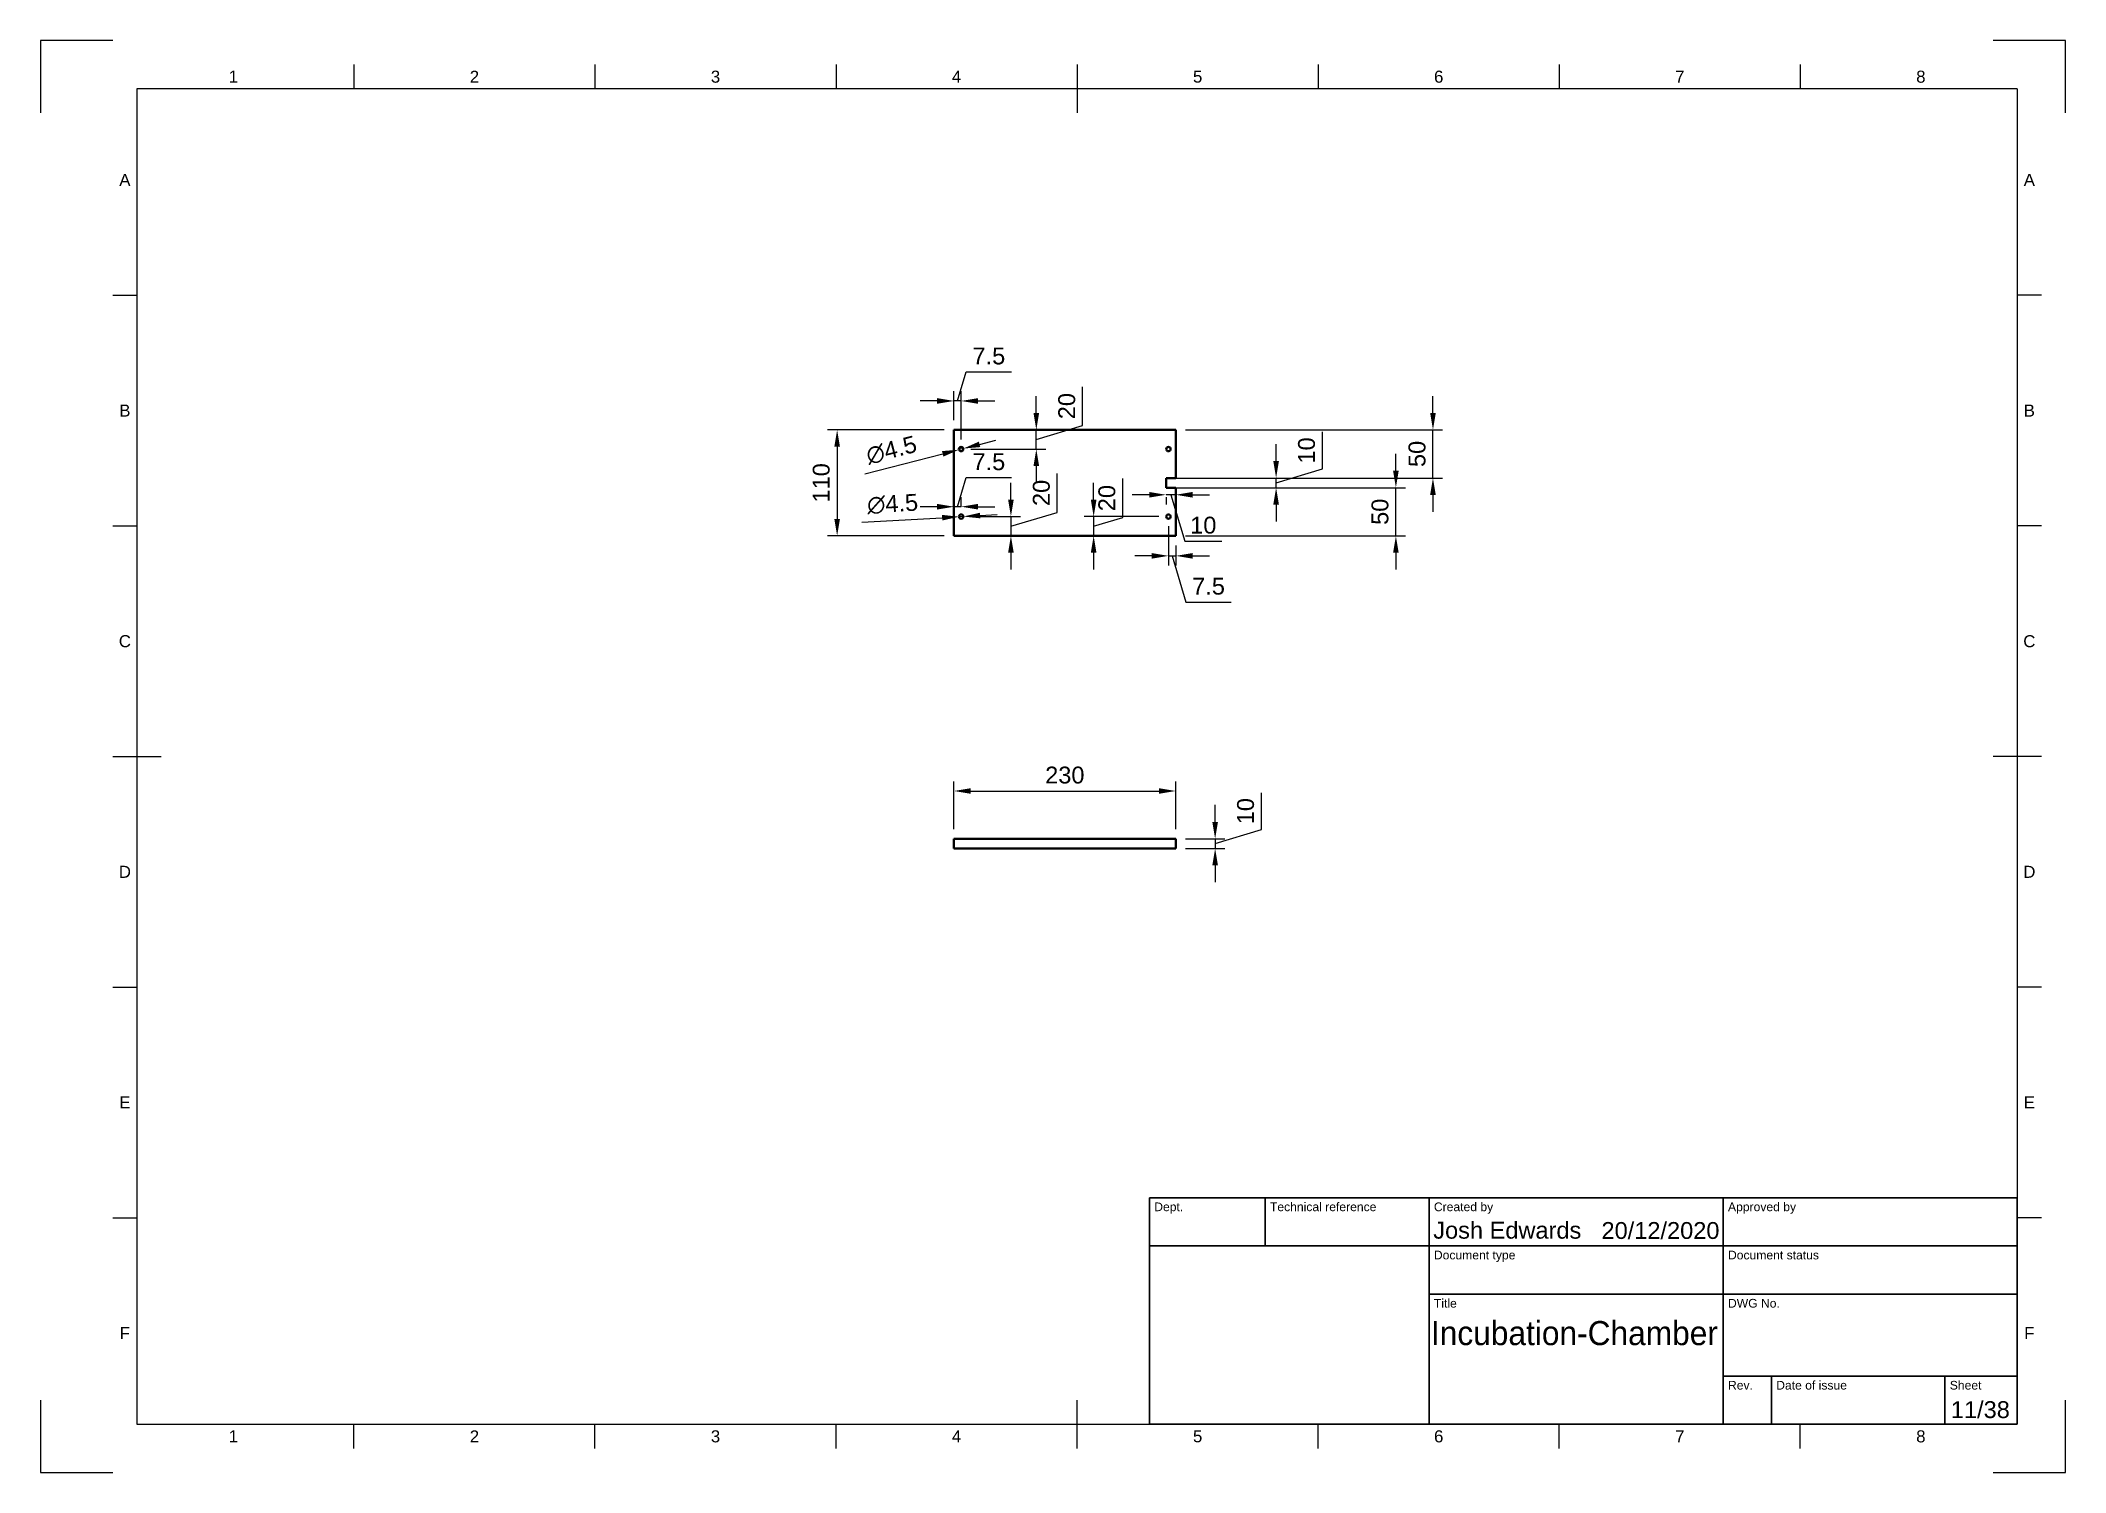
# Model space of a CAD drawing. Header units: millimetres. Extents: x 0 to 420, y 0 to 297.
import ezdxf
from ezdxf.enums import TextEntityAlignment as Align

# ---------------------------------------------------------------- set-up
doc = ezdxf.new("R2010")
doc.units = ezdxf.units.MM
doc.header["$LTSCALE"] = 0.75
for name, color, linetype, lineweight in [('Border', 7, 'Continuous', 25), ('Dimensions', 7, 'Continuous', 25), ('TitleBlock', 7, 'Continuous', 35), ('Visible', 7, 'Continuous', 50)]:
    doc.layers.add(name, color=color, linetype=linetype, lineweight=lineweight)
doc.styles.add('FusionTitle', font='arial.ttf')
doc.styles.get("Standard").update_dxf_attribs({"font": 'arial.ttf'})
doc.dimstyles.new('ISO-25', dxfattribs={"dimtxt": 3.5, "dimasz": 3.5, "dimexe": 2, "dimexo": 2, "dimgap": 1.5, "dimtad": 1, "dimzin": 12, "dimdsep": 46, "dimtxsty": 'Standard', "dimcen": 0, "dimclrd": 256, "dimclre": 256, "dimclrt": 256, "dimazin": 3, "dimtp": 0.1, "dimtm": 0.1, "dimtfac": 0.714, "dimtmove": 1, "dimatfit": 3, "dimfxl": 1, "dimtzin": 12, "dimarcsym": 0})

# ---------------------------------------------------------------- blocks, each defined once
blk = doc.blocks.new('ISO_A3_SHEET')
at = {"layer": 'Border'}
for p, q in [((65, 292), (65, 287)), ((115, 292), (115, 287)), ((165, 292), (165, 287)), ((215, 292), (215, 282)), ((265, 292), (265, 287)), ((315, 292), (315, 287)), ((365, 292), (365, 287)), ((410, 287), (20, 287)), ((20, 287), (20, 10)), ((410, 287), (410, 10)), ((15, 244.16666), (20, 244.16666)), ((415, 244.16666), (410, 244.16666)), ((15, 196.33333), (20, 196.33333)), ((415, 196.33333), (410, 196.33333)), ((15, 148.5), (25, 148.5)), ((415, 148.5), (405, 148.5)), ((15, 100.66667), (20, 100.66667)), ((415, 100.66667), (410, 100.66667)), ((15, 52.83334), (20, 52.83334)), ((415, 52.83334), (410, 52.83334)), ((215, 5), (215, 15)), ((20, 10), (410, 10)), ((65, 5), (65, 10)), ((115, 5), (115, 10)), ((165, 5), (165, 10)), ((265, 5), (265, 10)), ((315, 5), (315, 10)), ((365, 5), (365, 10))]:
    blk.add_line(p, q, dxfattribs=at)
at = {"layer": 'Defpoints'}
for p, q in [((15, 297), (0, 297)), ((0, 297), (0, 282)), ((420, 297), (405, 297)), ((420, 282), (420, 297)), ((0, 15), (0, 0)), ((420, 0), (420, 15)), ((0, 0), (15, 0)), ((405, 0), (420, 0))]:
    blk.add_line(p, q, dxfattribs=at)
at = {"layer": 'Border', "style": 'FusionTitle'}
for s, p in [('1', (40, 289.5)), ('2', (90, 289.5)), ('3', (140, 289.5)), ('4', (190, 289.5)), ('5', (240, 289.5)), ('6', (290, 289.5)), ('7', (340, 289.5)), ('8', (390, 289.5)), ('A', (17.5, 268.08333)), ('A', (412.5, 268.08333)), ('B', (17.5, 220.25)), ('B', (412.5, 220.25)), ('C', (17.5, 172.41667)), ('C', (412.5, 172.41667)), ('D', (17.5, 124.58334)), ('D', (412.5, 124.58334)), ('E', (17.5, 76.75001)), ('E', (412.5, 76.75001)), ('F', (17.5, 28.91668)), ('F', (412.5, 28.91668)), ('1', (40, 7.5)), ('2', (90, 7.5)), ('3', (140, 7.5)), ('4', (190, 7.5)), ('5', (240, 7.5)), ('6', (290, 7.5)), ('7', (340, 7.5)), ('8', (390, 7.5))]:
    blk.add_text(s, height=2.5, dxfattribs=at).set_placement(p, align=Align.MIDDLE)
blk = doc.blocks.new('ISO_TITLEBLOCK')
at = {"layer": 'TitleBlock'}
for p, q in [((0, 47), (-180, 47)), ((-180, 47), (-180, 0)), ((-156, 37), (-156, 47)), ((-122, 0), (-122, 47)), ((-61, 0), (-61, 47)), ((0, 0), (0, 47)), ((-180, 37), (0, 37)), ((-122, 27), (0, 27)), ((-61, 10), (0, 10)), ((-51, 0), (-51, 10)), ((-15, 0), (-15, 10)), ((-180, 0), (0, 0))]:
    blk.add_line(p, q, dxfattribs=at)
at = {"layer": 'TitleBlock', "style": 'FusionTitle'}
for s, p in [('Dept.', (-179, 46)), ('Technical reference', (-155, 46)), ('Created by', (-121, 46)), ('Approved by', (-60, 46)), ('Document type', (-121, 36)), ('Document status', (-60, 36)), ('Title', (-121, 26)), ('DWG No.', (-60, 26)), ('Rev.', (-60, 9)), ('Date of issue', (-50, 9)), ('Sheet', (-14, 9))]:
    blk.add_text(s, height=1.8, dxfattribs=at).set_placement(p, align=Align.TOP_LEFT)
for tag, height, p in [('DEPT', 3.5, (-179, 42)), ('TECHNICAL_REFERENCE', 3.5, (-155, 42)), ('CREATED_BY', 3.5, (-121, 42)), ('APPROVED_BY', 3.5, (-60, 42)), ('DOCUMENT_TYPE', 3.5, (-121, 32)), ('DOCUMENT_STATUS', 3.5, (-60, 32)), ('TITLE_1', 5, (-121, 21.5)), ('TITLE_2', 5, (-121, 14)), ('TITLE_3', 5, (-121, 6.5)), ('DATE_OF_ISSUE', 3.5, (-50, 5))]:
    blk.add_attdef(tag, text='', height=height, dxfattribs=at).set_placement(p, align=Align.TOP_LEFT)
for tag, p in [('CREATED_DATE', (-62, 42)), ('APPROVED_DATE', (-0.99, 42))]:
    blk.add_attdef(tag, text='', height=3.5, dxfattribs=at).set_placement(p, align=Align.TOP_RIGHT)
for tag, height, p in [('DRAWING_NUMBER', 5, (-30.5, 19.75)), ('REV', 3.5, (-56, 4.85)), ('SHEET', 3.5, (-7.5, 4.85))]:
    blk.add_attdef(tag, text='', height=height, dxfattribs=at).set_placement(p, align=Align.TOP_CENTER)
blk = doc.blocks.new('*D20')
at = {"layer": 'Defpoints', "color": 0, "transparency": 16777216}
for p in [(235.451582, 141.341728), (189.451582, 131.442233), (235.451582, 131.442233)]:
    blk.add_point(p, dxfattribs=at)
at = {"layer": 'Dimensions', "lineweight": -2, "transparency": 16777216}
for p, q in [((189.451582, 133.442233), (189.451582, 143.341728)), ((235.451582, 133.442233), (235.451582, 143.341728)), ((192.951582, 141.341728), (231.951582, 141.341728))]:
    blk.add_line(p, q, dxfattribs=at)
at = {"layer": 'Dimensions', "transparency": 16777216}
for points in [[(192.951582, 141.925061), (192.951582, 140.758395), (189.451582, 141.341728)], [(231.951582, 141.925061), (231.951582, 140.758395), (235.451582, 141.341728)]]:
    blk.add_solid(points, dxfattribs=at)
at = {"layer": 'Dimensions', "transparency": 16777216, "insert": (212.451582, 144.629927), "char_height": 3.5, "attachment_point": 5}
blk.add_mtext('230', dxfattribs=at)
blk = doc.blocks.new('*D21')
at = {"layer": 'Defpoints', "color": 0, "transparency": 16777216}
for p in [(235.451582, 131.442233), (235.451582, 129.442233), (243.629439, 129.442233)]:
    blk.add_point(p, dxfattribs=at)
at = {"layer": 'Dimensions', "lineweight": -2, "transparency": 16777216}
for p, q in [((253.240455, 133.325538), (253.240455, 140.997775)), ((243.629439, 134.942233), (243.629439, 138.442233)), ((237.451582, 131.442233), (245.629439, 131.442233)), ((243.629439, 130.442233), (253.240455, 133.325538)), ((243.629439, 131.442233), (243.629439, 129.442233)), ((243.629439, 131.442233), (243.629439, 129.442233)), ((237.451582, 129.442233), (245.629439, 129.442233)), ((243.629439, 125.942233), (243.629439, 122.442233))]:
    blk.add_line(p, q, dxfattribs=at)
at = {"layer": 'Dimensions', "transparency": 16777216}
for points in [[(243.046105, 134.942233), (244.212772, 134.942233), (243.629439, 131.442233)], [(243.046105, 125.942233), (244.212772, 125.942233), (243.629439, 129.442233)]]:
    blk.add_solid(points, dxfattribs=at)
at = {"layer": 'Dimensions', "transparency": 16777216, "insert": (249.95345, 137.161657), "char_height": 3.5, "attachment_point": 5, "rotation": 90}
blk.add_mtext('10', dxfattribs=at)
blk = doc.blocks.new('*D22')
at = {"layer": 'Defpoints', "color": 0, "transparency": 16777216}
for p in [(189.451582, 216.252982), (165.23005, 194.252982), (189.451582, 194.252982)]:
    blk.add_point(p, dxfattribs=at)
at = {"layer": 'Dimensions', "lineweight": -2, "transparency": 16777216}
for p, q in [((187.451582, 216.252982), (163.23005, 216.252982)), ((165.23005, 212.752982), (165.23005, 197.752982)), ((187.451582, 194.252982), (163.23005, 194.252982))]:
    blk.add_line(p, q, dxfattribs=at)
at = {"layer": 'Dimensions', "transparency": 16777216}
for points in [[(164.646717, 212.752982), (165.813383, 212.752982), (165.23005, 216.252982)], [(164.646717, 197.752982), (165.813383, 197.752982), (165.23005, 194.252982)]]:
    blk.add_solid(points, dxfattribs=at)
at = {"layer": 'Dimensions', "transparency": 16777216, "insert": (161.943045, 205.252982), "char_height": 3.5, "attachment_point": 5, "rotation": 90}
blk.add_mtext('110', dxfattribs=at)
blk = doc.blocks.new('*D23')
at = {"layer": 'Defpoints', "color": 0, "transparency": 16777216}
for p in [(235.451582, 216.252982), (288.803743, 216.252982), (235.451582, 206.252982)]:
    blk.add_point(p, dxfattribs=at)
at = {"layer": 'Dimensions', "lineweight": -2, "transparency": 16777216}
for p, q in [((288.803743, 219.752982), (288.803743, 223.252982)), ((237.451582, 216.252982), (290.803743, 216.252982)), ((288.803743, 206.252982), (288.803743, 216.252982)), ((237.451582, 206.252982), (290.803743, 206.252982)), ((288.803743, 202.752982), (288.803743, 199.252982))]:
    blk.add_line(p, q, dxfattribs=at)
at = {"layer": 'Dimensions', "transparency": 16777216}
for points in [[(288.22041, 219.752982), (289.387076, 219.752982), (288.803743, 216.252982)], [(288.22041, 202.752982), (289.387076, 202.752982), (288.803743, 206.252982)]]:
    blk.add_solid(points, dxfattribs=at)
at = {"layer": 'Dimensions', "transparency": 16777216, "insert": (285.516738, 211.252982), "char_height": 3.5, "attachment_point": 5, "rotation": 90}
blk.add_mtext('50', dxfattribs=at)
blk = doc.blocks.new('*D24')
at = {"layer": 'Defpoints', "color": 0, "transparency": 16777216}
for p in [(235.451582, 204.252982), (281.118812, 204.252982), (235.451582, 194.252982)]:
    blk.add_point(p, dxfattribs=at)
at = {"layer": 'Dimensions', "lineweight": -2, "transparency": 16777216}
for p, q in [((281.118812, 207.752982), (281.118812, 211.252982)), ((237.451582, 204.252982), (283.118812, 204.252982)), ((281.118812, 194.252982), (281.118812, 204.252982)), ((237.451582, 194.252982), (283.118812, 194.252982)), ((281.118812, 190.752982), (281.118812, 187.252982))]:
    blk.add_line(p, q, dxfattribs=at)
at = {"layer": 'Dimensions', "transparency": 16777216}
for points in [[(280.535479, 207.752982), (281.702146, 207.752982), (281.118812, 204.252982)], [(280.535479, 190.752982), (281.702146, 190.752982), (281.118812, 194.252982)]]:
    blk.add_solid(points, dxfattribs=at)
at = {"layer": 'Dimensions', "transparency": 16777216, "insert": (277.831807, 199.252982), "char_height": 3.5, "attachment_point": 5, "rotation": 90}
blk.add_mtext('50', dxfattribs=at)
blk = doc.blocks.new('*D25')
at = {"layer": 'Defpoints', "color": 0, "transparency": 16777216}
for p in [(233.451582, 206.252982), (256.273721, 206.252982), (233.451582, 204.252982)]:
    blk.add_point(p, dxfattribs=at)
at = {"layer": 'Dimensions', "lineweight": -2, "transparency": 16777216}
for p, q in [((265.884737, 208.136287), (265.884737, 215.808524)), ((256.273721, 209.752982), (256.273721, 213.252982)), ((235.451582, 206.252982), (258.273721, 206.252982)), ((256.273721, 205.252982), (265.884737, 208.136287)), ((256.273721, 204.252982), (256.273721, 206.252982)), ((256.273721, 204.252982), (256.273721, 206.252982)), ((235.451582, 204.252982), (258.273721, 204.252982)), ((256.273721, 200.752982), (256.273721, 197.252982))]:
    blk.add_line(p, q, dxfattribs=at)
at = {"layer": 'Dimensions', "transparency": 16777216}
for points in [[(255.690387, 209.752982), (256.857054, 209.752982), (256.273721, 206.252982)], [(255.690387, 200.752982), (256.857054, 200.752982), (256.273721, 204.252982)]]:
    blk.add_solid(points, dxfattribs=at)
at = {"layer": 'Dimensions', "transparency": 16777216, "insert": (262.597732, 211.972406), "char_height": 3.5, "attachment_point": 5, "rotation": 90}
blk.add_mtext('10', dxfattribs=at)
blk = doc.blocks.new('*D26')
at = {"layer": 'Defpoints', "color": 0, "transparency": 16777216}
for p in [(233.451582, 204.252982), (233.451582, 202.782291), (235.451582, 204.252982)]:
    blk.add_point(p, dxfattribs=at)
at = {"layer": 'Dimensions', "lineweight": -2, "transparency": 16777216}
for p, q in [((229.951582, 202.782291), (226.451582, 202.782291)), ((235.451582, 202.782291), (233.451582, 202.782291)), ((235.451582, 202.782291), (233.451582, 202.782291)), ((233.451582, 202.252982), (233.451582, 200.782291)), ((234.451582, 202.782291), (237.334887, 193.171274)), ((235.451582, 202.252982), (235.451582, 200.782291)), ((238.951582, 202.782291), (242.451582, 202.782291)), ((237.334887, 193.171274), (245.007124, 193.171274))]:
    blk.add_line(p, q, dxfattribs=at)
at = {"layer": 'Dimensions', "transparency": 16777216}
for points in [[(229.951582, 203.365624), (229.951582, 202.198957), (233.451582, 202.782291)], [(238.951582, 203.365624), (238.951582, 202.198957), (235.451582, 202.782291)]]:
    blk.add_solid(points, dxfattribs=at)
at = {"layer": 'Dimensions', "transparency": 16777216, "insert": (241.171006, 196.45828), "char_height": 3.5, "attachment_point": 5}
blk.add_mtext('10', dxfattribs=at)
blk = doc.blocks.new('*D27')
at = {"layer": 'Defpoints', "color": 0, "transparency": 16777216}
for p in [(233.951582, 198.252982), (235.451582, 194.252982), (235.451582, 190.114123)]:
    blk.add_point(p, dxfattribs=at)
at = {"layer": 'Dimensions', "lineweight": -2, "transparency": 16777216}
for p, q in [((233.951582, 196.252982), (233.951582, 188.114123)), ((230.451582, 190.114123), (226.951582, 190.114123)), ((233.951582, 190.114123), (235.451582, 190.114123)), ((233.951582, 190.114123), (235.451582, 190.114123)), ((234.701582, 190.114123), (237.578441, 180.524594)), ((235.451582, 192.252982), (235.451582, 188.114123)), ((238.951582, 190.114123), (242.451582, 190.114123)), ((237.578441, 180.524594), (246.948154, 180.524594))]:
    blk.add_line(p, q, dxfattribs=at)
at = {"layer": 'Dimensions', "transparency": 16777216}
for points in [[(230.451582, 190.697456), (230.451582, 189.53079), (233.951582, 190.114123)], [(238.951582, 190.697456), (238.951582, 189.53079), (235.451582, 190.114123)]]:
    blk.add_solid(points, dxfattribs=at)
at = {"layer": 'Dimensions', "transparency": 16777216, "insert": (242.263298, 183.804437), "char_height": 3.5, "attachment_point": 5}
blk.add_mtext('7.5', dxfattribs=at)
blk = doc.blocks.new('*D28')
at = {"layer": 'Defpoints', "color": 0, "transparency": 16777216}
for p in [(233.951582, 198.252982), (218.430969, 194.252982), (218.430969, 194.252982)]:
    blk.add_point(p, dxfattribs=at)
at = {"layer": 'Dimensions', "lineweight": -2, "transparency": 16777216}
for p, q in [((224.467974, 198.064084), (224.467974, 206.125475)), ((218.430969, 201.752982), (218.430969, 205.252982)), ((231.951582, 198.252982), (216.430969, 198.252982)), ((218.430969, 198.252982), (218.430969, 194.252982)), ((218.430969, 198.252982), (218.430969, 194.252982)), ((218.430969, 196.252982), (224.467974, 198.064084)), ((218.430969, 190.752982), (218.430969, 187.252982))]:
    blk.add_line(p, q, dxfattribs=at)
at = {"layer": 'Dimensions', "transparency": 16777216}
for points in [[(217.847635, 201.752982), (219.014302, 201.752982), (218.430969, 198.252982)], [(217.847635, 190.752982), (219.014302, 190.752982), (218.430969, 194.252982)]]:
    blk.add_solid(points, dxfattribs=at)
at = {"layer": 'Dimensions', "transparency": 16777216, "insert": (221.180969, 202.094779), "char_height": 3.5, "attachment_point": 5, "rotation": 90}
blk.add_mtext('20', dxfattribs=at)
blk = doc.blocks.new('*D29')
at = {"layer": 'Defpoints', "color": 0, "transparency": 16777216}
for p in [(189.451582, 200.30561), (189.451582, 200.30561), (190.951582, 198.252982)]:
    blk.add_point(p, dxfattribs=at)
at = {"layer": 'Dimensions', "lineweight": -2, "transparency": 16777216}
for p, q in [((190.201582, 200.30561), (192.010535, 206.335453)), ((192.010535, 206.335453), (201.380248, 206.335453)), ((190.951582, 200.252982), (190.951582, 202.30561)), ((185.951582, 200.30561), (182.451582, 200.30561)), ((190.951582, 200.30561), (189.451582, 200.30561)), ((190.951582, 200.30561), (189.451582, 200.30561)), ((194.451582, 200.30561), (197.951582, 200.30561))]:
    blk.add_line(p, q, dxfattribs=at)
at = {"layer": 'Dimensions', "transparency": 16777216}
for points in [[(185.951582, 200.888943), (185.951582, 199.722277), (189.451582, 200.30561)], [(194.451582, 200.888943), (194.451582, 199.722277), (190.951582, 200.30561)]]:
    blk.add_solid(points, dxfattribs=at)
at = {"layer": 'Dimensions', "transparency": 16777216, "insert": (196.695392, 209.615296), "char_height": 3.5, "attachment_point": 5}
blk.add_mtext('7.5', dxfattribs=at)
blk = doc.blocks.new('*D30')
at = {"layer": 'Defpoints', "color": 0, "transparency": 16777216}
for p in [(206.540583, 216.252982), (206.540583, 216.252982), (190.951582, 212.252982)]:
    blk.add_point(p, dxfattribs=at)
at = {"layer": 'Dimensions', "lineweight": -2, "transparency": 16777216}
for p, q in [((206.540583, 219.752982), (206.540583, 223.252982)), ((216.1516, 217.136287), (216.1516, 225.197679)), ((206.540583, 214.252982), (216.1516, 217.136287)), ((206.540583, 212.252982), (206.540583, 216.252982)), ((206.540583, 212.252982), (206.540583, 216.252982)), ((192.951582, 212.252982), (208.540583, 212.252982)), ((206.540583, 208.752982), (206.540583, 205.252982))]:
    blk.add_line(p, q, dxfattribs=at)
at = {"layer": 'Dimensions', "transparency": 16777216}
for points in [[(205.95725, 219.752982), (207.123917, 219.752982), (206.540583, 216.252982)], [(205.95725, 208.752982), (207.123917, 208.752982), (206.540583, 212.252982)]]:
    blk.add_solid(points, dxfattribs=at)
at = {"layer": 'Dimensions', "transparency": 16777216, "insert": (212.864594, 221.166983), "char_height": 3.5, "attachment_point": 5, "rotation": 90}
blk.add_mtext('20', dxfattribs=at)
blk = doc.blocks.new('*D31')
at = {"layer": 'Defpoints', "color": 0, "transparency": 16777216}
for p in [(190.951582, 198.252982), (201.12526, 194.252982), (201.270648, 194.252982)]:
    blk.add_point(p, dxfattribs=at)
at = {"layer": 'Dimensions', "lineweight": -2, "transparency": 16777216}
for p, q in [((210.881665, 199.136287), (210.881665, 207.197679)), ((201.270648, 201.752982), (201.270648, 205.252982)), ((192.951582, 198.252982), (203.270648, 198.252982)), ((201.270648, 196.252982), (210.881665, 199.136287)), ((201.270648, 198.252982), (201.270648, 194.252982)), ((201.270648, 198.252982), (201.270648, 194.252982)), ((203.12526, 194.252982), (203.270648, 194.252982)), ((201.270648, 190.752982), (201.270648, 187.252982))]:
    blk.add_line(p, q, dxfattribs=at)
at = {"layer": 'Dimensions', "transparency": 16777216}
for points in [[(200.687315, 201.752982), (201.853982, 201.752982), (201.270648, 198.252982)], [(200.687315, 190.752982), (201.853982, 190.752982), (201.270648, 194.252982)]]:
    blk.add_solid(points, dxfattribs=at)
at = {"layer": 'Dimensions', "transparency": 16777216, "insert": (207.594659, 203.166983), "char_height": 3.5, "attachment_point": 5, "rotation": 90}
blk.add_mtext('20', dxfattribs=at)
blk = doc.blocks.new('*D32')
at = {"layer": 'Defpoints', "color": 0, "transparency": 16777216}
for p in [(189.451582, 222.242733), (189.451582, 216.252982), (190.951582, 212.252982)]:
    blk.add_point(p, dxfattribs=at)
at = {"layer": 'Dimensions', "lineweight": -2, "transparency": 16777216}
for p, q in [((190.201582, 222.242733), (192.010535, 228.272577)), ((192.010535, 228.272577), (201.380248, 228.272577)), ((189.451582, 218.252982), (189.451582, 224.242733)), ((190.951582, 214.252982), (190.951582, 224.242733)), ((185.951582, 222.242733), (182.451582, 222.242733)), ((190.951582, 222.242733), (189.451582, 222.242733)), ((190.951582, 222.242733), (189.451582, 222.242733)), ((194.451582, 222.242733), (197.951582, 222.242733))]:
    blk.add_line(p, q, dxfattribs=at)
at = {"layer": 'Dimensions', "transparency": 16777216}
for points in [[(185.951582, 222.826067), (185.951582, 221.6594), (189.451582, 222.242733)], [(194.451582, 222.826067), (194.451582, 221.6594), (190.951582, 222.242733)]]:
    blk.add_solid(points, dxfattribs=at)
at = {"layer": 'Dimensions', "transparency": 16777216, "insert": (196.695392, 231.55242), "char_height": 3.5, "attachment_point": 5}
blk.add_mtext('7.5', dxfattribs=at)
blk = doc.blocks.new('*D33')
at = {"layer": 'Defpoints', "color": 0, "transparency": 16777216}
for p in [(190.515776, 212.140852), (191.387388, 212.365112)]:
    blk.add_point(p, dxfattribs=at)
at = {"layer": 'Dimensions', "lineweight": -2, "transparency": 16777216}
for p, q in [((170.946784, 207.105884), (187.126174, 211.268731)), ((191.387388, 212.365112), (190.515776, 212.140852)), ((194.77699, 213.237233), (198.166593, 214.109355))]:
    blk.add_line(p, q, dxfattribs=at)
at = {"layer": 'Dimensions', "transparency": 16777216}
for points in [[(186.98082, 211.833664), (187.271527, 210.703797), (190.515776, 212.140852)], [(194.631637, 213.802167), (194.922344, 212.6723), (191.387388, 212.365112)]]:
    blk.add_solid(points, dxfattribs=at)
at = {"layer": 'Dimensions', "transparency": 16777216, "insert": (176.498239, 212.029371), "char_height": 3.5, "attachment_point": 5, "rotation": 14.42887158}
blk.add_mtext('∅4.5', dxfattribs=at)
blk = doc.blocks.new('*D34')
at = {"layer": 'Defpoints', "color": 0, "transparency": 16777216}
for p in [(190.502277, 198.227976), (191.400887, 198.277988)]:
    blk.add_point(p, dxfattribs=at)
at = {"layer": 'Dimensions', "lineweight": -2, "transparency": 16777216}
for p, q in [((170.327156, 197.105115), (187.007686, 198.033482)), ((191.400887, 198.277988), (190.502277, 198.227976)), ((194.895479, 198.472482), (198.39007, 198.666977))]:
    blk.add_line(p, q, dxfattribs=at)
at = {"layer": 'Dimensions', "transparency": 16777216}
for points in [[(186.97527, 198.615914), (187.040101, 197.45105), (190.502277, 198.227976)], [(194.863063, 199.054914), (194.927894, 197.890051), (191.400887, 198.277988)]]:
    blk.add_solid(points, dxfattribs=at)
at = {"layer": 'Dimensions', "transparency": 16777216, "insert": (176.732028, 200.851712), "char_height": 3.5, "attachment_point": 5, "rotation": 3.18556677}
blk.add_mtext('∅4.5', dxfattribs=at)

msp = doc.modelspace()

# ---------------------------------------------------------------- linework, layer by layer
at = {"layer": 'Visible', "extrusion": (0, 2.966e-13, -1)}
for p, q in [((189.451582, 216.252982, 1), (189.451582, 194.252982, 1)), ((235.451582, 216.252982, 1), (189.451582, 216.252982, 1)), ((235.451582, 206.252982, 1), (235.451582, 216.252982, 1)), ((233.451582, 206.252982, 1), (235.451582, 206.252982, 1)), ((233.451582, 204.252982, 1), (233.451582, 206.252982, 1)), ((235.451582, 204.252982, 1), (233.451582, 204.252982, 1)), ((235.451582, 194.252982, 1), (235.451582, 204.252982, 1)), ((189.451582, 194.252982, 1), (235.451582, 194.252982, 1))]:
    msp.add_line(p, q, dxfattribs=at)
at = {"layer": 'Visible', "extrusion": (0, 1, 0)}
for p, q in [((189.451582, 131.442233, 11), (189.451582, 129.442233, 11)), ((189.451582, 131.442233, 11), (235.451582, 131.442233, 11)), ((235.451582, 131.442233, 11), (235.451582, 129.442233, 11)), ((235.451582, 129.442233, 11), (189.451582, 129.442233, 11))]:
    msp.add_line(p, q, dxfattribs=at)
at = {"layer": 'Visible', "extrusion": (0, 2.966e-13, -1)}
for centre in [(-190.951582, 212.252982, -1), (-233.951582, 212.252982, -1), (-190.951582, 198.252982, -1), (-233.951582, 198.252982, -1)]:
    msp.add_circle(centre, 0.45, dxfattribs=at)

# ---------------------------------------------------------------- block references
at = {"layer": 'Border'}
msp.add_blockref('ISO_A3_SHEET', (0, 0), dxfattribs=at)
at = {"layer": 'TitleBlock'}
ref = msp.add_blockref('ISO_TITLEBLOCK', (410, 10), dxfattribs=at)
ref.add_attrib('CREATED_DATE_001', '20/12/2020', (323.762619, 48.440314), dxfattribs={"height": 3.5, "style": 'FusionTitle'})
ref.add_attrib('SHEET_001', '11/38', (396.223397, 11.290314), dxfattribs={"height": 3.5, "style": 'FusionTitle'})
ref.add_attrib('TITLE_1_001', 'Incubation-Chamber', (288.387328, 26.414734), dxfattribs={"height": 5, "style": 'FusionTitle', "width": 0.9405})
ref.add_attrib('CREATED_BY_001', 'Josh Edwards', (288.86869, 48.5), dxfattribs={"height": 3.5, "style": 'FusionTitle'})

# ---------------------------------------------------------------- dimensions: what is measured, and where the dimension line sits
at = {"layer": 'Dimensions'}
for base, p1, p2, picture, middle in [((189.451582, 222.242733), (190.951582, 212.252982), (189.451582, 216.252982), '*D32', (193.510535, 231.55242)), ((189.451582, 200.30561), (190.951582, 198.252982), (189.451582, 200.30561), '*D29', (193.510535, 209.615296))]:
    dim = msp.add_linear_dim(base=base, p1=p1, p2=p2, dimstyle='ISO-25', override={"dimlfac": 5, "dimclrd": 256, "dimclre": 256}, dxfattribs=at)
    dim.commit()
    dim.dimension.update_dxf_attribs({"geometry": picture, "text_midpoint": middle})
for base, p1, p2, angle, picture, middle in [((206.540583, 216.252982), (190.951582, 212.252982), (206.540583, 216.252982), 270, '*D30', (212.864594, 218.636287)), ((201.270648, 194.252982), (190.951582, 198.252982), (201.12526, 194.252982), 90, '*D31', (207.594659, 200.636287)), ((218.430969, 194.252982), (233.951582, 198.252982), (218.430969, 194.252982), 90, '*D28', (221.180969, 199.564084)), ((235.451582, 190.114123), (233.951582, 198.252982), (235.451582, 194.252982), 180, '*D27', (239.078441, 183.804437))]:
    dim = msp.add_linear_dim(base=base, p1=p1, p2=p2, angle=angle, dimstyle='ISO-25', override={"dimlfac": 5, "dimclrd": 256, "dimclre": 256}, dxfattribs=at)
    dim.commit()
    dim.dimension.update_dxf_attribs({"geometry": picture, "text_midpoint": middle})
for p1, p2, distance, picture, middle in [((235.451582, 206.252982), (235.451582, 216.252982), -53.352161, '*D23', (285.516738, 211.252982)), ((189.451582, 216.252982), (189.451582, 194.252982), -24.221532, '*D22', (161.943045, 205.252982)), ((233.451582, 204.252982), (233.451582, 206.252982), -22.822139, '*D25', (262.597732, 209.636287)), ((235.451582, 194.252982), (235.451582, 204.252982), -45.66723, '*D24', (277.831807, 199.252982)), ((235.451582, 204.252982), (233.451582, 204.252982), 1.470691, '*D26', (238.834887, 196.45828)), ((189.451582, 131.442233), (235.451582, 131.442233), 9.899495, '*D20', (212.451582, 144.629927)), ((235.451582, 131.442233), (235.451582, 129.442233), 8.177857, '*D21', (249.95345, 134.825538))]:
    dim = msp.add_aligned_dim(p1=p1, p2=p2, distance=distance, dimstyle='ISO-25', override={"dimlfac": 5, "dimclrd": 256, "dimclre": 256}, dxfattribs=at)
    dim.commit()
    dim.dimension.update_dxf_attribs({"geometry": picture, "text_midpoint": middle})
dim = msp.add_diameter_dim_2p(p1=(191.387388, 212.365112), p2=(190.515776, 212.140852), dimstyle='ISO-25', override={"dimlfac": 5, "dimclrd": 256, "dimclre": 256}, dxfattribs=at)
dim.commit()
dim.dimension.update_dxf_attribs({"geometry": '*D33', "text_midpoint": (177.341678, 208.751247), "dimtype": 163})
dim = msp.add_diameter_dim_2p(p1=(191.400887, 198.277988), p2=(190.502277, 198.227976), dimstyle='ISO-25', override={"dimlfac": 5, "dimclrd": 256, "dimclre": 256}, dxfattribs=at)
dim.commit()
dim.dimension.update_dxf_attribs({"geometry": '*D34', "text_midpoint": (176.732028, 200.851712)})

doc.saveas('drawing.dxf')
